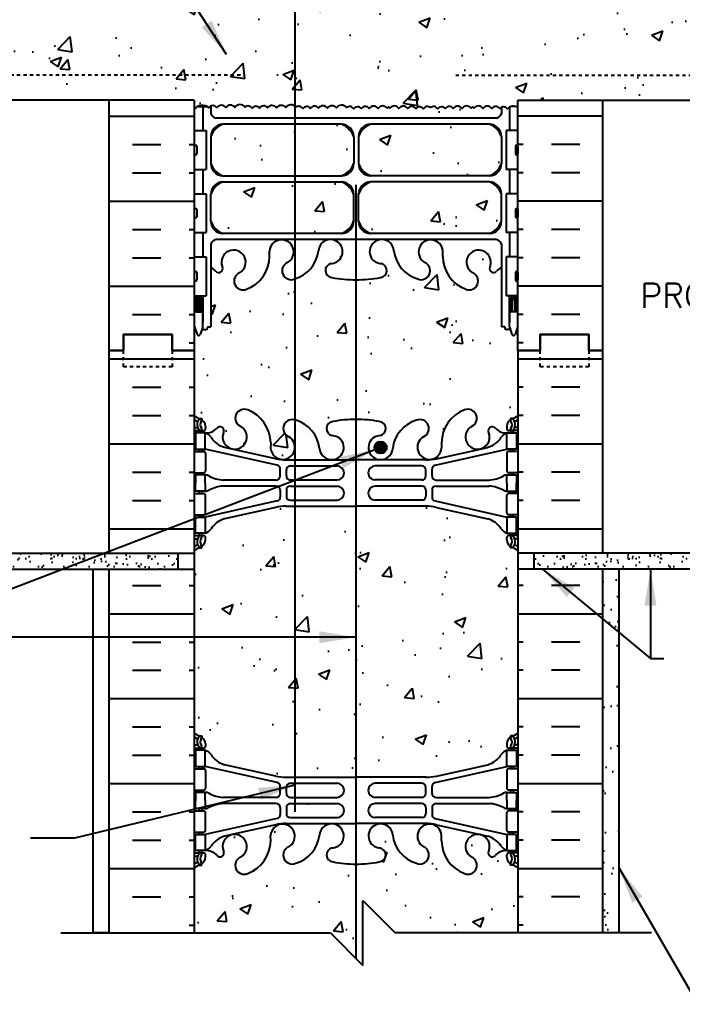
# Model space of a CAD drawing. Header units: inches. Extents: x 150.1 to 207.6, y 126.4 to 200.7.
# Drawn here: x 166.4 to 186.88, y 152.9 to 182.97 of the extents above; entities that cross this region are included whole.
import ezdxf
from ezdxf.enums import TextEntityAlignment as Align

# ---------------------------------------------------------------- set-up
doc = ezdxf.new("R2010")
doc.units = ezdxf.units.IN
doc.header["$LTSCALE"] = 0.5
doc.header["$MEASUREMENT"] = 0
doc.linetypes.add('DASHED2', pattern=[0.375, 0.25, -0.125])
doc.linetypes.add('HIDDEN2', pattern=[0.1875, 0.125, -0.0625])
for name, color, linetype in [('HATCH', 12, 'Continuous'), ('line25', 2, 'Continuous'), ('LINE3', 3, 'Continuous'), ('LINE50', 5, 'Continuous'), ('LINE9', 9, 'Continuous'), ('TEXT', 4, 'Continuous'), ('Web_Edge', 9, 'Continuous')]:
    doc.layers.add(name, color=color, linetype=linetype)
doc.styles.add('DIM', font='romans.shx', dxfattribs={"width": 0.7})
doc.styles.add('ROMANS', font='romans.shx', dxfattribs={"height": 0.75})
doc.dimstyles.new('ext_12', dxfattribs={"dimscale": 12, "dimtxt": 0.075, "dimasz": 0.09375, "dimexe": 0.09375, "dimexo": 0.0625, "dimgap": 0.0625, "dimtad": 1, "dimdec": 1, "dimzin": 2, "dimdsep": 46, "dimlunit": 4, "dimtxsty": 'DIM', "dimcen": 0.09, "dimdle": 0.09375, "dimclrt": 4, "dimadec": 0, "dimazin": 0, "dimtfac": 1, "dimtdec": 1, "dimtmove": 2, "dimatfit": 3, "dimfxl": 1, "dimfrac": 2, "dimtolj": 1, "dimtzin": 0, "dimarcsym": 0})

msp = doc.modelspace()

# ---------------------------------------------------------------- hatches: boundary and pattern name
at = {"layer": 'HATCH'}
h = msp.add_hatch(dxfattribs=at)
h.set_pattern_fill('INSUL', color=256, scale=7, style=0)
h.set_pattern_definition([(0, (-2754.3623, -224.2676), (0, 2.625), []), (0, (-2754.3623, -223.3926), (0, 2.625), [0.875, -0.875]), (0, (-2754.3623, -222.5176), (0, 2.625), [0.875, -0.875])])
h.paths.add_polyline_path([(169.174, 183.232), (171.799, 183.232), (171.799, 190.742), (171.112, 190.742), (171.112, 191.242), (169.612, 191.242), (169.612, 190.742), (169.174, 190.742)])
h.paths.add_polyline_path([(171.799, 180.482), (169.174, 180.482), (169.174, 172.742), (169.612, 172.742), (169.612, 173.242), (171.112, 173.242), (171.112, 172.742), (171.799, 172.742)])
h = msp.add_hatch(dxfattribs=at)
h.set_pattern_fill('AR-CONC', color=256, scale=0.5)
h.set_pattern_definition([(50, (0, 0), (3.5863, -0.31376), [0.375, -4.125]), (355, (0, 0), (-0.693757, 3.76096), [0.3, -3.3]), (100.4514, (0.299, -0.026), (2.892544, 3.4472), [0.3187, -3.50571]), (46.1842, (0, 1), (5.33621, -0.8276), [0.5625, -6.1875]), (96.6356, (0.4447, 0.931), (4.67331, 4.87059), [0.47805, -5.25857]), (351.1842, (0, 1), (4.67331, 4.87059), [0.45, -4.95]), (21, (0.5, 0.75), (2.984535, -2.013094), [0.375, -4.125]), (326, (0.5, 0.75), (1.216577, 3.62575), [0.3, -3.3]), (71.4514, (0.7487, 0.5822), (4.20111, 1.612656), [0.3187, -3.50571]), (37.5, (0, 0), (0.060799, 1.664469), [0, -3.26, 0, -3.35, 0, -3.3125]), (7.5, (0, 0), (1.315348, 1.972059), [0, -1.91, 0, -3.185, 0, -1.2625]), (327.5, (-1.115, 0), (2.669112, -0.1127744), [0, -1.25, 0, -3.9, 0, -5.175]), (317.5, (-1.615, 0), (2.91593, 0.500525), [0, -1.625, 0, -2.59, 0, -3.675])])
h.paths.add_polyline_path([(181.128, 183.564), (172.47, 183.564, 0.268156), (172.309, 183.416), (172.309, 183.254, -0.356222), (172.495, 183.208, -0.520567), (172.775, 183.206, -0.520567), (173.055, 183.214, -0.520567), (173.365, 183.224, -0.445343), (173.588, 183.185, -0.520567), (173.815, 183.192, -0.520567), (174.064, 183.199, -0.520567), (174.344, 183.197, -0.520567), (174.623, 183.206, -0.520567), (174.933, 183.215, -0.445343), (175.156, 183.176, -0.520567), (175.384, 183.183, -0.520567), (175.632, 183.191, -0.520567), (175.912, 183.189, -0.520567), (176.192, 183.197, -0.520567), (176.502, 183.207, -0.445343), (176.725, 183.168, -0.520567), (176.952, 183.175, -0.520567), (177.201, 183.182, -0.175549), (177.296, 183.248, -0.175549), (177.392, 183.182, -0.520567), (177.64, 183.175, -0.520567), (177.868, 183.168, -0.445343), (178.091, 183.207, -0.445343), (178.314, 183.168, -0.520567), (178.541, 183.175, -0.520567), (178.79, 183.182, -0.175549), (178.885, 183.248, -0.175549), (178.981, 183.182, -0.520567), (179.229, 183.175, -0.520567), (179.457, 183.168, -0.445343), (179.68, 183.207, -0.445343), (179.903, 183.168, -0.520567), (180.13, 183.175, -0.520567), (180.379, 183.182, -0.175549), (180.474, 183.248, -0.175549), (180.57, 183.182, -0.520567), (180.818, 183.175, -0.520567), (181.046, 183.168, -0.439184), (181.266, 183.209, -0.04647), (181.289, 183.221), (181.289, 183.416, 0.268138)])
h.paths.add_polyline_path([(194.447, 181.599), (192.447, 181.599), (193.447, 182.599), (193.447, 183.232), (181.799, 183.232, 0.316111), (181.457, 183.168, 0.409755), (181.266, 183.209, 0.439184), (181.046, 183.168, 0.520567), (180.818, 183.175, 0.520567), (180.57, 183.182, 0.175549), (180.474, 183.248, 0.175549), (180.379, 183.182, 0.520567), (180.13, 183.175, 0.520567), (179.903, 183.168, 0.445343), (179.68, 183.207, 0.445343), (179.457, 183.168, 0.520567), (179.229, 183.175, 0.520567), (178.981, 183.182, 0.175549), (178.885, 183.248, 0.175549), (178.79, 183.182, 0.520567), (178.541, 183.175, 0.520567), (178.314, 183.168, 0.445343), (178.091, 183.207, 0.445343), (177.868, 183.168, 0.520567), (177.64, 183.175, 0.520567), (177.392, 183.182, 0.175549), (177.296, 183.248, 0.175549), (177.201, 183.182, 0.520567), (176.952, 183.175, 0.520567), (176.725, 183.168, 0.445343), (176.502, 183.207, 0.520567), (176.192, 183.197, 0.520567), (175.912, 183.189, 0.520567), (175.632, 183.191, 0.520567), (175.384, 183.183, 0.520567), (175.156, 183.176, 0.445343), (174.933, 183.215, 0.520567), (174.623, 183.206, 0.520567), (174.344, 183.197, 0.520567), (174.064, 183.199, 0.520567), (173.815, 183.192, 0.520567), (173.588, 183.185, 0.445343), (173.365, 183.224, 0.520567), (173.055, 183.214, 0.520567), (172.775, 183.206, 0.520567), (172.495, 183.208, 0.37063), (172.302, 183.251, 0.37063), (172.109, 183.208, 0.520567), (171.83, 183.206, 0.068144), (171.799, 183.241), (171.799, 183.232), (160.152, 183.232), (160.152, 182.599), (161.152, 181.599), (159.152, 181.599), (160.152, 180.599), (160.152, 180.482), (171.799, 180.482), (171.799, 180.196, -0.437193), (172.247, 180.243, -0.520567), (172.495, 180.25, -0.520567), (172.775, 180.249, -0.520567), (173.055, 180.257, -0.520567), (173.365, 180.267, -0.445343), (173.588, 180.227, -0.520567), (173.815, 180.234, -0.520567), (174.064, 180.242, -0.520567), (174.344, 180.24, -0.520567), (174.623, 180.249, -0.520567), (174.933, 180.258, -0.445343), (175.156, 180.219, -0.520567), (175.384, 180.226, -0.520567), (175.632, 180.233, -0.520567), (175.912, 180.232, -0.520567), (176.192, 180.24, -0.520567), (176.502, 180.25, -0.445343), (176.725, 180.21, -0.520567), (176.952, 180.217, -0.520567), (177.201, 180.225, -0.520567), (177.481, 180.223, -0.520567), (177.76, 180.232, -0.077714), (177.799, 180.275, -0.077714), (177.839, 180.232, -0.520567), (178.118, 180.223, -0.520567), (178.398, 180.225, -0.520567), (178.646, 180.217, -0.520567), (178.874, 180.21, -0.445343), (179.097, 180.25, -0.445343), (179.319, 180.21, -0.520567), (179.547, 180.217, -0.520567), (179.796, 180.225, -0.520567), (180.075, 180.223, -0.520567), (180.355, 180.232, -0.077714), (180.394, 180.275, -0.077714), (180.433, 180.232, -0.520567), (180.713, 180.223, -0.520567), (180.992, 180.225, -0.520567), (181.241, 180.217, -0.520567), (181.468, 180.21, -0.378754), (181.799, 180.25), (181.799, 180.482), (193.447, 180.482), (193.447, 180.599)])
edge = h.paths.add_edge_path()
edge.add_line((159.152, 182.994), (159.152, 183.232))
edge.add_line((159.152, 183.232), (158.754, 183.232))
edge.add_line((158.754, 183.232), (152.592, 183.232))
edge.add_line((152.592, 183.232), (152.592, 181.255))
edge.add_spline(control_points=[(152.592, 181.255), (153.634, 181.816), (155.424, 182.779), (157.348, 182.225), (158.152, 181.994)], knot_values=[0, 0, 0, 0, 3.379125, 5.806437, 5.806437, 5.806437, 5.806437], degree=3, periodic=0)
edge.add_line((158.152, 181.994), (160.152, 181.994))
edge.add_line((160.152, 181.994), (159.152, 182.994))
edge = h.paths.add_edge_path()
edge.add_line((201.007, 183.232), (194.447, 183.232))
edge.add_line((194.447, 183.232), (194.447, 182.994))
edge.add_line((194.447, 182.994), (193.447, 181.994))
edge.add_line((193.447, 181.994), (195.447, 181.994))
edge.add_spline(control_points=[(195.447, 181.994), (196.251, 182.225), (198.175, 182.779), (199.965, 181.816), (201.007, 181.255)], knot_values=[0, 0, 0, 0, 2.427311, 5.806437, 5.806437, 5.806437, 5.806437], degree=3, periodic=0)
edge.add_line((201.007, 181.255), (201.007, 183.232))
h.paths.add_polyline_path([(181.289, 180.258, 0.115512), (181.241, 180.217, 0.520567), (180.992, 180.225, 0.520567), (180.713, 180.223, 0.520567), (180.433, 180.232, 0.077714), (180.394, 180.275, 0.077714), (180.355, 180.232, 0.520567), (180.075, 180.223, 0.520567), (179.796, 180.225, 0.520567), (179.547, 180.217, 0.520567), (179.319, 180.21, 0.445343), (179.097, 180.25, 0.445343), (178.874, 180.21, 0.520567), (178.646, 180.217, 0.520567), (178.398, 180.225, 0.520567), (178.118, 180.223, 0.520567), (177.839, 180.232, 0.077714), (177.799, 180.275, 0.077714), (177.76, 180.232, 0.520567), (177.481, 180.223, 0.520567), (177.201, 180.225, 0.520567), (176.952, 180.217, 0.520567), (176.725, 180.21, 0.445343), (176.502, 180.25, 0.520567), (176.192, 180.24, 0.520567), (175.912, 180.232, 0.520567), (175.632, 180.233, 0.520567), (175.384, 180.226, 0.520567), (175.156, 180.219, 0.445343), (174.933, 180.258, 0.520567), (174.623, 180.249, 0.520567), (174.344, 180.24, 0.520567), (174.064, 180.242, 0.520567), (173.815, 180.234, 0.520567), (173.588, 180.227, 0.445343), (173.365, 180.267, 0.520567), (173.055, 180.257, 0.520567), (172.775, 180.249, 0.520567), (172.495, 180.25, 0.356222), (172.309, 180.297), (172.309, 180.068, 0.268156), (172.47, 179.92), (181.128, 179.92, 0.268138), (181.289, 180.068)])
h.paths.add_polyline_path([(176.723, 179.358, 0.225652), (176.348, 179.733), (172.684, 179.733, 0.225652), (172.309, 179.358), (172.309, 178.517, 0.225652), (172.684, 178.142), (176.348, 178.142, 0.225652), (176.723, 178.517)])
h.paths.add_polyline_path([(181.289, 179.358, 0.225652), (180.914, 179.733), (177.251, 179.733, 0.225652), (176.876, 179.358), (176.876, 178.517, 0.225652), (177.251, 178.142), (180.914, 178.142, 0.225652), (181.289, 178.517)])
h.paths.add_polyline_path([(181.289, 177.576, 0.225652), (180.914, 177.951), (177.251, 177.951, 0.225652), (176.876, 177.576), (176.876, 176.735, 0.225652), (177.251, 176.36), (180.914, 176.36, 0.225652), (181.289, 176.735)])
h.paths.add_polyline_path([(176.723, 177.576, 0.225652), (176.348, 177.951), (172.684, 177.951, 0.225652), (172.309, 177.576), (172.309, 176.735, 0.225652), (172.684, 176.36), (176.348, 176.36, 0.225652), (176.723, 176.735)])
h.paths.add_polyline_path([(181.799, 172.742), (181.799, 173.501), (181.714, 173.241, -0.6), (181.614, 173.241), (181.565, 173.391), (181.439, 173.391, -0.414214), (181.389, 173.441), (181.389, 173.471), (181.289, 173.471), (181.289, 175.308, 0.108935), (181.137, 175.195, -0.8344), (180.925, 175.32), (180.937, 175.342, 2.155404), (180.398, 175.147, -1), (180.185, 174.636, -0.311223), (179.476, 175.652), (179.476, 175.817, 1.661382), (178.915, 175.464, -1), (178.701, 174.953, -0.30095), (177.965, 175.826, 1.661382), (177.404, 175.473, 0.055617), (177.583, 175.427, -0.843243), (177.549, 174.995, -0.049932), (176.799, 174.931, -0.049932), (176.049, 174.995, -0.843243), (176.015, 175.427, 0.055617), (176.194, 175.473, 1.661382), (175.633, 175.826, -0.30095), (174.897, 174.953, -1), (174.684, 175.464, 1.661382), (174.122, 175.817), (174.123, 175.652, -0.311223), (173.414, 174.636, -1), (173.2, 175.147, 2.155404), (172.662, 175.342), (172.673, 175.32, -0.834375), (172.462, 175.195, 0.108938), (172.309, 175.308), (172.309, 173.471), (172.209, 173.471), (172.209, 173.441, -0.414214), (172.159, 173.391), (172.033, 173.391), (171.984, 173.241, -0.6), (171.884, 173.241), (171.799, 173.501), (171.799, 172.742), (171.799, 170.742, 0.088416), (171.945, 170.645), (172.035, 170.645), (172.035, 170.603, -0.249069), (172.145, 170.396), (172.145, 170.328, -0.414214), (172.083, 170.266), (172.035, 170.266), (172.035, 170.196), (172.14, 170.196, 0.231736), (172.498, 170.347, -0.8344), (172.709, 170.221), (172.698, 170.2, 2.155404), (173.236, 170.394, -1), (173.45, 170.905, -0.311223), (174.159, 169.889), (174.158, 169.724, 1.661382), (174.72, 170.077, -1), (174.933, 170.588, -0.30095), (175.669, 169.716, 1.661382), (176.23, 170.069, 0.055617), (176.051, 170.114, -0.843243), (176.085, 170.547, -0.047544), (176.799, 170.611, -0.047544), (177.513, 170.547, -0.843243), (177.547, 170.114, 0.055617), (177.368, 170.069, 1.661382), (177.929, 169.716, -0.30095), (178.665, 170.588, -1), (178.879, 170.077, 1.661382), (179.44, 169.724), (179.44, 169.889, -0.311223), (180.149, 170.905, -1), (180.362, 170.394, 2.155404), (180.901, 170.2), (180.889, 170.221, -0.834375), (181.101, 170.347, 0.23174), (181.458, 170.196), (181.563, 170.196), (181.563, 170.266), (181.516, 170.266, -0.414214), (181.453, 170.328), (181.453, 170.396, -0.249069), (181.563, 170.603), (181.563, 170.645), (181.653, 170.645, 0.08841), (181.799, 170.742)])
h.paths.add_polyline_path([(181.799, 166.55, 0.08841), (181.653, 166.647), (181.563, 166.647), (181.563, 166.689, -0.249069), (181.453, 166.896), (181.453, 166.963, -0.414214), (181.516, 167.026), (181.563, 167.026), (181.563, 167.096), (181.458, 167.096, -0.155529), (181.283, 167.23, 0.180914), (180.865, 167.541), (179.284, 167.894, 0.054974), (178.957, 167.93), (176.799, 167.93), (174.641, 167.93, 0.054974), (174.315, 167.894), (172.734, 167.541, 0.180914), (172.316, 167.23, -0.155529), (172.14, 167.096), (172.035, 167.096), (172.035, 167.026), (172.083, 167.026, -0.414214), (172.145, 166.963), (172.145, 166.896, -0.249069), (172.035, 166.689), (172.035, 166.647), (171.945, 166.647, 0.088416), (171.799, 166.55), (171.799, 160.934, 0.088416), (171.945, 160.837), (172.035, 160.837), (172.035, 160.795, -0.249069), (172.145, 160.588), (172.145, 160.521, -0.414214), (172.083, 160.458), (172.035, 160.458), (172.035, 160.388), (172.14, 160.388, -0.155529), (172.316, 160.254, 0.180914), (172.734, 159.943), (174.315, 159.59, 0.054974), (174.641, 159.554), (176.799, 159.554), (178.957, 159.554, 0.054974), (179.284, 159.59), (180.865, 159.943, 0.180914), (181.283, 160.254, -0.155529), (181.458, 160.388), (181.563, 160.388), (181.563, 160.458), (181.516, 160.458, -0.414214), (181.453, 160.521), (181.453, 160.588, -0.249069), (181.563, 160.795), (181.563, 160.837), (181.653, 160.837, 0.08841), (181.799, 160.934)])
h.paths.add_polyline_path([(181.799, 156.742, 0.08841), (181.653, 156.839), (181.563, 156.839), (181.563, 156.881, -0.249069), (181.453, 157.088), (181.453, 157.156, -0.414214), (181.516, 157.218), (181.563, 157.218), (181.563, 157.288), (181.458, 157.288, 0.231736), (181.101, 157.137, -0.8344), (180.889, 157.263), (180.901, 157.284, 2.155404), (180.362, 157.09, -1), (180.149, 156.578, -0.311223), (179.44, 157.594), (179.44, 157.759, 1.661382), (178.879, 157.407, -1), (178.665, 156.896, -0.30095), (177.929, 157.768, 1.661382), (177.368, 157.415, 0.055617), (177.547, 157.37, -0.843243), (177.513, 156.937, -0.047544), (176.799, 156.872, -0.047544), (176.085, 156.937, -0.843243), (176.051, 157.37, 0.055617), (176.23, 157.415, 1.661382), (175.669, 157.768, -0.30095), (174.933, 156.896, -1), (174.72, 157.407, 1.661382), (174.158, 157.759), (174.159, 157.594, -0.311223), (173.45, 156.578, -1), (173.236, 157.09, 2.155404), (172.698, 157.284), (172.709, 157.263, -0.834375), (172.498, 157.137, 0.23174), (172.14, 157.288), (172.035, 157.288), (172.035, 157.218), (172.083, 157.218, -0.414214), (172.145, 157.156), (172.145, 157.088, -0.249069), (172.035, 156.881), (172.035, 156.839), (171.945, 156.839, 0.088416), (171.799, 156.742), (171.799, 154.742), (176.002, 154.742), (177.002, 153.742), (177.002, 155.742), (178.002, 154.742), (181.799, 154.742)])
h = msp.add_hatch(dxfattribs=at)
h.set_pattern_fill('INSUL', color=256, scale=7, style=0)
h.set_pattern_definition([(0, (-2754.3623, -242.2676), (0, 2.625), []), (0, (-2754.3623, -241.3926), (0, 2.625), [0.875, -0.875]), (0, (-2754.3623, -240.5176), (0, 2.625), [0.875, -0.875])])
h.paths.add_polyline_path([(169.174, 166.482), (171.799, 166.482), (171.799, 172.742), (171.112, 172.742), (171.112, 173.242), (169.612, 173.242), (169.612, 172.742), (169.174, 172.742)])
h.paths.add_polyline_path([(171.799, 165.982), (169.174, 165.982), (169.174, 154.742), (169.612, 154.742), (169.612, 155.242), (171.112, 155.242), (171.112, 154.742), (171.799, 154.742)])
h = msp.add_hatch(dxfattribs=at)
h.set_pattern_fill('INSUL', color=256, scale=7, style=0)
h.set_pattern_definition([(180, (3107.961, -242.2676), (0, 2.625), []), (180, (3107.961, -241.3926), (0, 2.625), [0.875, -0.875]), (180, (3107.961, -240.5176), (0, 2.625), [0.875, -0.875])])
h.paths.add_polyline_path([(181.799, 166.482), (184.424, 166.482), (184.424, 172.742), (183.987, 172.742), (183.987, 173.242), (182.487, 173.242), (182.487, 172.742), (181.799, 172.742)])
h.paths.add_polyline_path([(184.424, 165.982), (181.799, 165.982), (181.799, 154.742), (182.487, 154.742), (182.487, 155.242), (183.987, 155.242), (183.987, 154.742), (184.424, 154.742)])
h = msp.add_hatch(dxfattribs=at)
h.set_pattern_fill('AR-SAND', color=256, scale=0.25, style=0)
h.set_pattern_definition([(142.5, (233.62126, 72.92554), (0.0157483, 0.481706), [0, -0.38, 0, -0.425, 0, -0.40625]), (172.5, (233.62126, 72.92554), (-0.4424442, 0.7055365), [0, -0.205, 0, -0.3425, 0, -0.13125]), (212.5, (233.92876, 72.92554), (-0.7785355, 0.0014148), [0, -0.125, 0, -0.45, 0, -0.5875]), (222.5, (233.92876, 72.92554), (-0.7515317, 0.219419), [0, -0.0625, 0, -0.295, 0, -0.3375])])
h.paths.add_polyline_path([(152.592, 165.982), (152.592, 166.482), (171.299, 166.482), (171.299, 165.982)])
h = msp.add_hatch(dxfattribs=at)
h.set_pattern_fill('AR-SAND', color=256, scale=0.25, style=0)
h.set_pattern_definition([(37.5, (119.97737, 72.92554), (-0.0157483, 0.481706), [0, -0.38, 0, -0.425, 0, -0.40625]), (7.5, (119.97737, 72.92554), (0.4424442, 0.7055365), [0, -0.205, 0, -0.3425, 0, -0.13125]), (327.5, (119.66987, 72.92554), (0.7785355, 0.0014148), [0, -0.125, 0, -0.45, 0, -0.5875]), (317.5, (119.66987, 72.92554), (0.7515317, 0.219419), [0, -0.0625, 0, -0.295, 0, -0.3375])])
h.paths.add_polyline_path([(201.007, 165.982), (201.007, 166.482), (182.299, 166.482), (182.299, 165.982)])
h = msp.add_hatch(dxfattribs=at)
h.set_pattern_fill('AR-SAND', color=256, scale=0.5, style=0)
h.set_pattern_definition([(37.5, (65.3149, -14.4907), (-0.0314967, 0.963412), [0, -0.76, 0, -0.85, 0, -0.8125]), (7.5, (65.3149, -14.4907), (0.884888, 1.411073), [0, -0.41, 0, -0.685, 0, -0.2625]), (327.5, (64.6999, -14.4907), (1.557071, 0.0028295), [0, -0.25, 0, -0.9, 0, -1.175]), (317.5, (64.6999, -14.4907), (1.503063, 0.438838), [0, -0.125, 0, -0.59, 0, -0.675])])
h.paths.add_polyline_path([(184.924, 165.982), (184.424, 165.982), (184.424, 163.053), (184.924, 162.104)])
h.paths.add_polyline_path([(184.924, 162.104), (184.424, 163.053), (184.424, 154.742), (184.924, 154.742)])
h = msp.add_hatch(dxfattribs=at)
h.set_pattern_fill('AR-CONC', color=256, scale=0.5, style=0)
h.set_pattern_definition([(50, (171.7993, 153.742), (3.5863, -0.3138), [0.375, -4.125]), (355, (171.7993, 153.742), (-0.6938, 3.761), [0.3, -3.3]), (100.45, (172.098, 153.7158), (2.8925, 3.4472), [0.3187, -3.5057]), (46.184, (171.7993, 154.742), (5.3362, -0.8276), [0.5625, -6.1875]), (96.64, (172.244, 154.673), (4.6733, 4.8706), [0.478, -5.2586]), (351.18, (171.7993, 154.742), (4.6733, 4.8706), [0.45, -4.95]), (21, (172.2993, 154.492), (2.9845, -2.0131), [0.375, -4.125]), (326, (172.2993, 154.492), (1.2166, 3.6258), [0.3, -3.3]), (71.45, (172.548, 154.3242), (4.2011, 1.6127), [0.3187, -3.5057]), (37.5, (171.7993, 153.742), (0.0608, 1.66447), [0, -3.26, 0, -3.35, 0, -3.3125]), (7.5, (171.7993, 153.742), (1.31535, 1.97206), [0, -1.91, 0, -3.185, 0, -1.2625]), (327.5, (170.6843, 153.742), (2.66911, -0.11277), [0, -1.25, 0, -3.9, 0, -5.175]), (317.5, (170.1843, 153.742), (2.9159, 0.5005), [0, -1.625, 0, -2.59, 0, -3.675])])
edge = h.paths.add_edge_path()
edge.add_line((176.208, 158.743), (174.768, 158.743))
edge.add_arc((174.768, 158.618), 0.125, 90, 179.9292)
edge.add_spline(control_points=[(174.643, 158.613), (174.643, 158.526)], knot_values=[0, 0, 0.500005, 0.500005], weights=[1, 1], degree=1, periodic=0)
edge.add_line((174.643, 158.526), (174.643, 158.434))
edge.add_arc((174.768, 158.434), 0.125, 180, 270)
edge.add_line((174.768, 158.309), (176.208, 158.309))
edge.add_arc((176.208, 158.526), 0.217, 270, 450)
at = {"layer": 'LINE3'}
msp.add_hatch(color=256, dxfattribs=at).paths.add_polyline_path([(177.368, 169.744, 1), (177.743, 169.744, 1)])

# ---------------------------------------------------------------- linework, layer by layer
at = {"layer": 'HATCH'}
for p, q in [((173.135, 180.322), (173.135, 180.322)), ((184.424, 179.982), (181.799, 179.982)), ((181.961, 179.107), (181.799, 179.107)), ((183.711, 179.107), (182.836, 179.107)), ((181.961, 178.232), (181.799, 178.232)), ((183.711, 178.232), (182.836, 178.232)), ((184.424, 177.357), (181.799, 177.357)), ((181.961, 176.482), (181.799, 176.482)), ((183.711, 176.482), (182.836, 176.482)), ((181.961, 175.607), (181.799, 175.607)), ((183.711, 175.607), (182.836, 175.607)), ((184.424, 174.732), (181.799, 174.732)), ((181.961, 173.857), (181.799, 173.857)), ((183.711, 173.857), (182.836, 173.857)), ((181.961, 172.982), (181.799, 172.982))]:
    msp.add_line(p, q, dxfattribs=at)
msp.add_lwpolyline([(181.799, 180.25, 0.378754), (181.468, 180.21, 0.520567), (181.241, 180.217, 0.520567), (180.992, 180.225, 0.520567), (180.713, 180.223, 0.520567), (180.433, 180.232, 0.077714), (180.394, 180.275, 0.077714), (180.355, 180.232, 0.520567), (180.075, 180.223, 0.520567), (179.796, 180.225, 0.520567), (179.547, 180.217, 0.520567), (179.319, 180.21, 0.445343), (179.097, 180.25, 0.445343), (178.874, 180.21, 0.520567), (178.646, 180.217, 0.520567), (178.398, 180.225, 0.520567), (178.118, 180.223, 0.520567), (177.839, 180.232, 0.077714), (177.799, 180.275, 0.077714), (177.76, 180.232, 0.520567), (177.481, 180.223, 0.520567), (177.201, 180.225, 0.520567), (176.952, 180.217, 0.520567), (176.725, 180.21, 0.445343), (176.502, 180.25, 0.520567), (176.192, 180.24, 0.520567), (175.912, 180.232, 0.520567), (175.632, 180.233, 0.520567), (175.384, 180.226, 0.520567), (175.156, 180.219, 0.445343), (174.933, 180.258, 0.520567), (174.623, 180.249, 0.520567), (174.344, 180.24, 0.520567), (174.064, 180.242, 0.520567), (173.815, 180.234, 0.520567), (173.588, 180.227, 0.445343), (173.365, 180.267, 0.520567), (173.055, 180.257, 0.520567), (172.775, 180.249, 0.520567), (172.495, 180.25, 0.520567), (172.247, 180.243, 0.437193), (171.799, 180.196)], format="xyb", dxfattribs=at)
at = {"layer": 'line25'}
for p, q in [((171.799, 180.482), (160.152, 180.482)), ((171.799, 180.482), (171.799, 172.742)), ((181.799, 179.982), (181.799, 180.482)), ((181.799, 180.482), (193.447, 180.482)), ((171.909, 180.287), (172.164, 180.287)), ((172.164, 180.287), (172.164, 180.295)), ((181.717, 180.287), (181.595, 180.287)), ((181.799, 172.742), (181.799, 179.982)), ((171.799, 179.537), (172.164, 179.537)), ((172.164, 179.537), (172.164, 178.337)), ((181.799, 179.537), (181.434, 179.537)), ((181.434, 179.537), (181.434, 178.337)), ((171.799, 178.337), (172.164, 178.337)), ((181.799, 178.337), (181.434, 178.337)), ((171.799, 177.587), (172.164, 177.587)), ((172.164, 177.587), (172.164, 176.387)), ((181.799, 177.587), (181.434, 177.587)), ((181.434, 177.587), (181.434, 176.387)), ((171.799, 176.387), (172.164, 176.387)), ((181.799, 176.387), (181.434, 176.387)), ((171.799, 175.637), (172.164, 175.637)), ((172.164, 175.637), (172.164, 174.437)), ((181.799, 175.637), (181.434, 175.637)), ((181.434, 175.637), (181.434, 174.437)), ((171.799, 174.437), (172.164, 174.437)), ((181.799, 174.437), (181.434, 174.437)), ((171.799, 172.742), (171.799, 154.742)), ((181.799, 172.742), (181.799, 154.742)), ((171.299, 165.982), (171.299, 166.482)), ((182.299, 165.982), (182.299, 166.482))]:
    msp.add_line(p, q, dxfattribs=at)
at = {"layer": 'LINE3'}
for p, q in [((174.907, 199.492), (174.907, 158.482)), ((176.786, 177.867), (176.786, 153.958))]:
    msp.add_line(p, q, dxfattribs=at)
msp.add_circle((177.555, 169.744), 0.188, dxfattribs=at)
at = {"layer": 'LINE50'}
for p, q in [((169.174, 172.742), (169.174, 180.482)), ((184.424, 172.742), (184.424, 180.482)), ((169.174, 166.482), (169.174, 172.742)), ((184.424, 166.482), (184.424, 172.742)), ((169.174, 154.742), (169.174, 165.982)), ((184.424, 154.742), (184.424, 165.982))]:
    msp.add_line(p, q, dxfattribs=at)
for points in [[(169.174, 172.742), (169.612, 172.742), (169.612, 173.242), (171.112, 173.242), (171.112, 172.742), (171.799, 172.742)], [(171.799, 172.742), (171.112, 172.742), (171.112, 173.242), (169.612, 173.242), (169.612, 172.742), (169.174, 172.742)], [(184.424, 172.742), (183.987, 172.742), (183.987, 173.242), (182.487, 173.242), (182.487, 172.742), (181.799, 172.742)], [(181.799, 172.742), (182.487, 172.742), (182.487, 173.242), (183.987, 173.242), (183.987, 172.742), (184.424, 172.742)]]:
    msp.add_lwpolyline(points, dxfattribs=at)
at = {"layer": 'LINE9', "linetype": 'HIDDEN2'}
for p, q in [((173.222, 181.255), (159.495, 181.255)), ((179.876, 181.255), (194.104, 181.255))]:
    msp.add_line(p, q, dxfattribs=at)
at = {"layer": 'LINE9'}
for p, q in [((171.799, 179.047), (171.799, 178.827)), ((171.799, 178.992), (171.799, 178.992)), ((171.839, 179.087), (171.839, 179.087)), ((171.879, 179.047), (171.879, 178.827)), ((181.719, 179.047), (181.719, 178.827)), ((181.759, 179.087), (181.759, 179.087)), ((181.799, 179.047), (181.799, 178.827)), ((181.799, 178.992), (181.799, 178.992)), ((171.799, 178.882), (171.799, 178.882)), ((171.839, 178.787), (171.839, 178.787)), ((181.759, 178.787), (181.759, 178.787)), ((181.799, 178.882), (181.799, 178.882)), ((171.799, 177.097), (171.799, 176.877)), ((171.799, 177.042), (171.799, 177.042)), ((171.799, 176.932), (171.799, 176.932)), ((171.839, 176.837), (171.839, 176.837)), ((171.879, 177.097), (171.879, 176.877)), ((181.719, 177.097), (181.719, 176.877)), ((181.759, 176.837), (181.759, 176.837)), ((181.799, 177.097), (181.799, 176.877)), ((181.799, 177.042), (181.799, 177.042)), ((181.799, 176.932), (181.799, 176.932)), ((171.799, 175.147), (171.799, 174.927)), ((171.799, 175.092), (171.799, 175.092)), ((171.839, 175.187), (171.839, 175.187)), ((171.879, 175.147), (171.879, 174.927)), ((181.719, 175.147), (181.719, 174.927)), ((181.759, 175.187), (181.759, 175.187)), ((181.799, 175.147), (181.799, 174.927)), ((181.799, 175.092), (181.799, 175.092)), ((171.799, 174.982), (171.799, 174.982)), ((171.839, 174.887), (171.839, 174.887)), ((181.759, 174.887), (181.759, 174.887)), ((181.799, 174.982), (181.799, 174.982)), ((152.592, 166.482), (171.799, 166.482)), ((201.007, 166.482), (181.799, 166.482)), ((152.592, 165.982), (171.799, 165.982)), ((168.674, 154.742), (168.674, 165.982)), ((201.007, 165.982), (181.799, 165.982)), ((184.924, 154.742), (184.924, 165.982)), ((177.002, 153.742), (177.002, 155.742)), ((177.002, 155.742), (178.002, 154.742)), ((167.674, 154.742), (176.002, 154.742)), ((176.002, 154.742), (177.002, 153.742)), ((185.924, 154.742), (178.002, 154.742))]:
    msp.add_line(p, q, dxfattribs=at)
at = {"layer": 'LINE9', "linetype": 'DASHED2', "ltscale": 0.15}
for points in [[(171.112, 172.742), (171.112, 172.742), (171.112, 172.242), (169.612, 172.242), (169.612, 172.742), (169.612, 172.742)], [(183.987, 172.742), (183.987, 172.742), (183.987, 172.242), (182.487, 172.242), (182.487, 172.742), (182.487, 172.742)]]:
    msp.add_lwpolyline(points, dxfattribs=at)
at = {"layer": 'LINE9'}
for centre, start, end in [((171.839, 179.047), 90, 180), ((171.839, 179.047), 0, 90), ((181.759, 179.047), 90, 180), ((181.759, 179.047), 360, 90), ((171.839, 178.827), 180, 270), ((171.839, 178.827), 270, 0), ((181.759, 178.827), 180, 270), ((181.759, 178.827), 270, 0), ((171.839, 177.097), 90, 180), ((171.839, 177.097), 0, 90), ((181.759, 177.097), 90, 180), ((181.759, 177.097), 360, 90), ((171.839, 176.877), 180, 270), ((171.839, 176.877), 270, 0), ((181.759, 176.877), 180, 270), ((181.759, 176.877), 270, 0), ((171.839, 175.147), 90, 180), ((171.839, 175.147), 0, 90), ((181.759, 175.147), 90, 180), ((181.759, 175.147), 360, 90), ((171.839, 174.927), 180, 270), ((171.839, 174.927), 270, 0), ((181.759, 174.927), 180, 270), ((181.759, 174.927), 270, 0)]:
    msp.add_arc(centre, 0.04, start, end, dxfattribs=at)
at = {"layer": 'TEXT'}
msp.add_line((169.174, 154.742), (168.674, 154.742), dxfattribs=at)
at = {"layer": 'Web_Edge'}
for p, q in [((172.309, 180.297), (172.309, 180.068)), ((181.289, 180.258), (181.289, 180.068)), ((181.128, 179.92), (172.47, 179.92)), ((176.348, 179.733), (172.684, 179.733)), ((180.914, 179.733), (177.251, 179.733)), ((172.309, 179.358), (172.309, 178.517)), ((176.723, 179.358), (176.723, 178.517)), ((176.876, 179.358), (176.876, 178.518)), ((181.289, 179.358), (181.289, 178.517)), ((172.684, 178.142), (176.348, 178.142)), ((180.914, 178.142), (177.251, 178.142)), ((172.684, 177.951), (176.348, 177.951)), ((180.914, 177.951), (177.251, 177.951)), ((172.309, 176.735), (172.309, 177.576)), ((176.723, 176.735), (176.723, 177.576)), ((176.876, 176.734), (176.876, 177.575)), ((181.289, 176.735), (181.289, 177.576)), ((176.348, 176.36), (172.684, 176.36)), ((180.914, 176.36), (177.251, 176.36)), ((172.309, 176.025), (172.309, 173.471)), ((181.128, 176.173), (172.47, 176.173)), ((181.289, 176.025), (181.289, 173.471)), ((174.123, 175.652), (174.122, 175.817)), ((179.476, 175.652), (179.476, 175.817)), ((172.662, 175.342), (172.673, 175.32)), ((180.937, 175.342), (180.925, 175.32)), ((172.059, 173.471), (172.059, 174.437)), ((181.539, 173.471), (181.539, 174.437)), ((171.799, 173.501), (171.884, 173.241)), ((172.059, 173.471), (171.984, 173.241)), ((172.033, 173.391), (172.159, 173.391)), ((172.209, 173.471), (172.309, 173.471)), ((172.209, 173.471), (172.209, 173.441)), ((172.209, 173.441), (172.209, 173.441)), ((181.389, 173.471), (181.289, 173.471)), ((181.389, 173.471), (181.389, 173.441)), ((181.389, 173.441), (181.389, 173.441)), ((181.565, 173.391), (181.439, 173.391)), ((181.539, 173.471), (181.614, 173.241)), ((181.799, 173.501), (181.714, 173.241)), ((171.945, 170.645), (172.035, 170.645)), ((172.035, 170.645), (172.035, 170.603)), ((181.653, 170.645), (181.563, 170.645)), ((181.563, 170.645), (181.563, 170.603)), ((171.799, 170.366), (171.877, 170.366)), ((171.799, 170.266), (172.083, 170.266)), ((171.945, 170.266), (171.945, 170.196)), ((172.035, 170.266), (172.035, 170.196)), ((172.145, 170.396), (172.145, 170.328)), ((172.698, 170.2), (172.709, 170.221)), ((180.901, 170.2), (180.889, 170.221)), ((181.453, 170.396), (181.453, 170.328)), ((181.799, 170.266), (181.516, 170.266)), ((181.563, 170.266), (181.563, 170.196)), ((181.653, 170.266), (181.653, 170.196)), ((181.799, 170.366), (181.721, 170.366)), ((171.799, 169.626), (172.083, 169.626)), ((171.945, 169.696), (171.945, 169.626)), ((172.035, 169.696), (172.035, 169.626)), ((174.358, 169.199), (172.14, 169.696)), ((174.315, 169.397), (172.734, 169.75)), ((174.159, 169.889), (174.158, 169.724)), ((179.241, 169.199), (181.458, 169.696)), ((179.284, 169.397), (180.865, 169.75)), ((179.44, 169.889), (179.44, 169.724)), ((181.799, 169.626), (181.516, 169.626)), ((181.563, 169.696), (181.563, 169.626)), ((181.653, 169.696), (181.653, 169.626)), ((172.145, 169.563), (172.145, 169.028)), ((174.641, 169.361), (176.799, 169.361)), ((178.957, 169.361), (176.799, 169.361)), ((181.453, 169.563), (181.453, 169.028)), ((174.456, 168.865), (174.456, 169.077)), ((174.643, 168.866), (174.643, 169.05)), ((174.768, 169.175), (176.208, 169.175)), ((178.831, 169.175), (177.391, 169.175)), ((178.956, 168.866), (178.956, 169.05)), ((179.143, 168.865), (179.143, 169.077)), ((171.799, 168.966), (172.083, 168.966)), ((171.945, 168.966), (171.945, 168.896)), ((172.035, 168.966), (172.035, 168.896)), ((174.331, 168.74), (172.693, 168.74)), ((174.768, 168.741), (176.208, 168.741)), ((178.831, 168.741), (177.391, 168.741)), ((179.268, 168.74), (180.906, 168.74)), ((181.799, 168.966), (181.516, 168.966)), ((181.563, 168.966), (181.563, 168.896)), ((181.653, 168.966), (181.653, 168.896)), ((174.331, 168.552), (172.693, 168.552)), ((174.456, 168.427), (174.456, 168.214)), ((174.643, 168.426), (174.643, 168.242)), ((174.768, 168.551), (176.208, 168.551)), ((178.831, 168.551), (177.391, 168.551)), ((178.956, 168.426), (178.956, 168.242)), ((179.143, 168.427), (179.143, 168.214)), ((179.268, 168.552), (180.906, 168.552)), ((171.799, 168.326), (172.083, 168.326)), ((171.945, 168.326), (171.945, 168.396)), ((172.035, 168.326), (172.035, 168.396)), ((172.145, 167.728), (172.145, 168.263)), ((174.768, 168.117), (176.208, 168.117)), ((178.831, 168.117), (177.391, 168.117)), ((181.453, 167.728), (181.453, 168.263)), ((181.799, 168.326), (181.516, 168.326)), ((181.563, 168.326), (181.563, 168.396)), ((181.653, 168.326), (181.653, 168.396)), ((174.358, 168.092), (172.14, 167.596)), ((174.315, 167.894), (172.734, 167.541)), ((174.641, 167.93), (176.799, 167.93)), ((178.957, 167.93), (176.799, 167.93)), ((179.241, 168.092), (181.458, 167.596)), ((179.284, 167.894), (180.865, 167.541)), ((171.799, 167.666), (172.083, 167.666)), ((171.945, 167.596), (171.945, 167.666)), ((172.035, 167.596), (172.035, 167.666)), ((181.799, 167.666), (181.516, 167.666)), ((181.563, 167.596), (181.563, 167.666)), ((181.653, 167.596), (181.653, 167.666)), ((171.799, 167.026), (172.083, 167.026)), ((171.799, 166.926), (171.877, 166.926)), ((171.945, 167.026), (171.945, 167.096)), ((172.035, 167.026), (172.035, 167.096)), ((172.145, 166.896), (172.145, 166.963)), ((181.453, 166.896), (181.453, 166.963)), ((181.799, 167.026), (181.516, 167.026)), ((181.563, 167.026), (181.563, 167.096)), ((181.653, 167.026), (181.653, 167.096)), ((181.799, 166.926), (181.721, 166.926)), ((171.945, 166.647), (172.035, 166.647)), ((172.035, 166.647), (172.035, 166.689)), ((181.563, 166.647), (181.563, 166.689)), ((181.653, 166.647), (181.563, 166.647)), ((171.945, 160.837), (172.035, 160.837)), ((172.035, 160.837), (172.035, 160.795)), ((172.145, 160.588), (172.145, 160.521)), ((181.453, 160.588), (181.453, 160.521)), ((181.653, 160.837), (181.563, 160.837)), ((181.563, 160.837), (181.563, 160.795)), ((171.799, 160.558), (171.877, 160.558)), ((171.799, 160.458), (172.083, 160.458)), ((171.945, 160.458), (171.945, 160.388)), ((172.035, 160.458), (172.035, 160.388)), ((181.799, 160.458), (181.516, 160.458)), ((181.563, 160.458), (181.563, 160.388)), ((181.653, 160.458), (181.653, 160.388)), ((181.799, 160.558), (181.721, 160.558)), ((171.799, 159.818), (172.083, 159.818)), ((171.945, 159.888), (171.945, 159.818)), ((172.035, 159.888), (172.035, 159.818)), ((174.358, 159.391), (172.14, 159.888)), ((172.145, 159.756), (172.145, 159.221)), ((174.315, 159.59), (172.734, 159.943)), ((179.241, 159.391), (181.458, 159.888)), ((179.284, 159.59), (180.865, 159.943)), ((181.453, 159.756), (181.453, 159.221)), ((181.799, 159.818), (181.516, 159.818)), ((181.563, 159.888), (181.563, 159.818)), ((181.653, 159.888), (181.653, 159.818)), ((174.641, 159.554), (176.799, 159.554)), ((178.957, 159.554), (176.799, 159.554)), ((171.799, 159.158), (172.083, 159.158)), ((171.945, 159.158), (171.945, 159.088)), ((172.035, 159.158), (172.035, 159.088)), ((174.456, 159.057), (174.456, 159.269)), ((174.643, 159.058), (174.643, 159.242)), ((174.768, 159.367), (176.208, 159.367)), ((178.831, 159.367), (177.391, 159.367)), ((178.956, 159.058), (178.956, 159.242)), ((179.143, 159.057), (179.143, 159.269)), ((181.799, 159.158), (181.516, 159.158)), ((181.563, 159.158), (181.563, 159.088)), ((181.653, 159.158), (181.653, 159.088)), ((174.331, 158.932), (172.693, 158.932)), ((174.768, 158.933), (176.208, 158.933)), ((178.831, 158.933), (177.391, 158.933)), ((179.268, 158.932), (180.906, 158.932)), ((171.799, 158.518), (172.083, 158.518)), ((171.945, 158.518), (171.945, 158.588)), ((172.035, 158.518), (172.035, 158.588)), ((174.331, 158.744), (172.693, 158.744)), ((174.456, 158.619), (174.456, 158.407)), ((174.643, 158.618), (174.643, 158.434)), ((174.768, 158.743), (176.208, 158.743)), ((178.831, 158.743), (177.391, 158.743)), ((178.956, 158.618), (178.956, 158.434)), ((179.143, 158.619), (179.143, 158.407)), ((179.268, 158.744), (180.906, 158.744)), ((181.799, 158.518), (181.516, 158.518)), ((181.563, 158.518), (181.563, 158.588)), ((181.653, 158.518), (181.653, 158.588)), ((174.358, 158.285), (172.14, 157.788)), ((172.145, 157.921), (172.145, 158.456)), ((174.768, 158.309), (176.208, 158.309)), ((178.831, 158.309), (177.391, 158.309)), ((179.241, 158.285), (181.458, 157.788)), ((181.453, 157.921), (181.453, 158.456)), ((174.315, 158.086), (172.734, 157.733)), ((174.641, 158.123), (176.799, 158.123)), ((178.957, 158.123), (176.799, 158.123)), ((179.284, 158.086), (180.865, 157.733)), ((171.799, 157.858), (172.083, 157.858)), ((171.945, 157.788), (171.945, 157.858)), ((172.035, 157.788), (172.035, 157.858)), ((174.159, 157.594), (174.158, 157.759)), ((179.44, 157.594), (179.44, 157.759)), ((181.799, 157.858), (181.516, 157.858)), ((181.563, 157.788), (181.563, 157.858)), ((181.653, 157.788), (181.653, 157.858)), ((171.945, 157.218), (171.945, 157.288)), ((172.035, 157.218), (172.035, 157.288)), ((172.698, 157.284), (172.709, 157.263)), ((180.901, 157.284), (180.889, 157.263)), ((181.563, 157.218), (181.563, 157.288)), ((181.653, 157.218), (181.653, 157.288)), ((171.799, 157.218), (172.083, 157.218)), ((171.799, 157.118), (171.877, 157.118)), ((172.145, 157.088), (172.145, 157.156)), ((181.453, 157.088), (181.453, 157.156)), ((181.799, 157.218), (181.516, 157.218)), ((181.799, 157.118), (181.721, 157.118)), ((171.945, 156.839), (172.035, 156.839)), ((172.035, 156.839), (172.035, 156.881)), ((181.563, 156.839), (181.563, 156.881)), ((181.653, 156.839), (181.563, 156.839))]:
    msp.add_line(p, q, dxfattribs=at)
for points in [[(172.059, 180.287), (172.059, 179.537)], [(181.539, 180.266), (181.539, 179.537)], [(172.059, 178.337), (172.059, 177.587)], [(181.539, 178.337), (181.539, 177.587)], [(172.059, 176.387), (172.059, 175.637)], [(181.539, 176.387), (181.539, 175.637)], [(172.059, 174.437), (172.059, 173.621)], [(181.539, 174.437), (181.539, 173.621)], [(172.14, 168.646), (172.14, 168.896), (171.84, 168.896), (171.84, 168.646)], [(181.458, 168.646), (181.458, 168.896), (181.758, 168.896), (181.758, 168.646)], [(172.14, 168.646), (172.14, 168.396), (171.84, 168.396), (171.84, 168.646)], [(181.458, 168.646), (181.458, 168.396), (181.758, 168.396), (181.758, 168.646)], [(172.14, 158.838), (172.14, 159.088), (171.84, 159.088), (171.84, 158.838)], [(181.458, 158.838), (181.458, 159.088), (181.758, 159.088), (181.758, 158.838)], [(172.14, 158.838), (172.14, 158.588), (171.84, 158.588), (171.84, 158.838)], [(181.458, 158.838), (181.458, 158.588), (181.758, 158.588), (181.758, 158.838)]]:
    msp.add_lwpolyline(points, dxfattribs=at)
for points in [[(172.009, 174.381), (171.859, 174.381), (171.859, 173.941), (172.009, 173.941)], [(171.969, 174.321), (171.899, 174.321), (171.899, 173.941), (171.969, 173.941)], [(181.589, 174.381), (181.739, 174.381), (181.739, 173.941), (181.589, 173.941)], [(181.629, 174.321), (181.699, 174.321), (181.699, 173.941), (181.629, 173.941)], [(171.84, 169.696), (172.14, 169.696), (172.14, 170.196), (171.84, 170.196)], [(181.758, 169.696), (181.458, 169.696), (181.458, 170.196), (181.758, 170.196)], [(171.84, 167.596), (172.14, 167.596), (172.14, 167.096), (171.84, 167.096)], [(181.758, 167.596), (181.458, 167.596), (181.458, 167.096), (181.758, 167.096)], [(171.84, 159.888), (172.14, 159.888), (172.14, 160.388), (171.84, 160.388)], [(181.758, 159.888), (181.458, 159.888), (181.458, 160.388), (181.758, 160.388)], [(171.84, 157.788), (172.14, 157.788), (172.14, 157.288), (171.84, 157.288)], [(181.758, 157.788), (181.458, 157.788), (181.458, 157.288), (181.758, 157.288)]]:
    msp.add_lwpolyline(points, close=True, dxfattribs=at)
for centre, radius, start, end in [((172.518, 180.134), 0.219, 197.388, 257.4322), ((181.081, 180.134), 0.219, 282.5678, 342.6083), ((172.891, 179.151), 0.617, 109.5682, 160.4318), ((172.684, 179.358), 0.375, 90, 180), ((176.141, 179.151), 0.617, 19.5682, 70.4318), ((176.348, 179.358), 0.375, 360, 90), ((177.457, 179.151), 0.617, 109.5682, 160.4318), ((177.251, 179.358), 0.375, 90, 180), ((180.708, 179.151), 0.617, 19.5682, 70.4318), ((180.914, 179.358), 0.375, 360, 90), ((172.891, 178.724), 0.617, 199.5682, 250.4318), ((172.684, 178.517), 0.375, 180, 270), ((176.141, 178.724), 0.617, 289.5682, 340.4318), ((176.348, 178.517), 0.375, 270, 0), ((177.457, 178.724), 0.617, 199.5682, 250.4318), ((177.251, 178.517), 0.375, 180, 270), ((180.708, 178.724), 0.617, 289.5682, 340.4318), ((180.914, 178.517), 0.375, 270, 0), ((172.891, 177.369), 0.617, 109.5682, 160.4318), ((172.684, 177.576), 0.375, 90, 180), ((176.141, 177.369), 0.617, 19.5682, 70.4318), ((176.348, 177.576), 0.375, 360, 90), ((177.457, 177.369), 0.617, 109.5682, 160.4318), ((177.251, 177.576), 0.375, 90, 180), ((180.708, 177.369), 0.617, 19.5682, 70.4318), ((180.914, 177.576), 0.375, 360, 90), ((172.891, 176.942), 0.617, 199.5682, 250.4318), ((172.684, 176.735), 0.375, 180, 270), ((176.141, 176.942), 0.617, 289.5682, 340.4318), ((176.348, 176.735), 0.375, 270, 0), ((177.457, 176.942), 0.617, 199.5682, 250.4318), ((177.251, 176.735), 0.375, 180, 270), ((180.708, 176.942), 0.617, 289.5682, 340.4318), ((180.914, 176.735), 0.375, 270, 0), ((172.518, 175.959), 0.219, 102.5678, 162.6118), ((174.496, 175.789), 0.375, 299.9315, 175.7552), ((176.007, 175.798), 0.375, 299.9315, 175.7552), ((177.591, 175.798), 0.375, 4.2448, 240.0685), ((179.102, 175.789), 0.375, 4.2448, 240.0685), ((181.081, 175.959), 0.219, 17.3917, 77.4322), ((173.013, 175.472), 0.375, 299.9315, 200.3757), ((173.031, 175.658), 1.092, 290.5175, 359.6668), ((174.606, 175.946), 1.034, 286.3365, 353.3331), ((178.992, 175.946), 1.034, 186.6669, 253.6635), ((180.567, 175.658), 1.092, 180.3332, 249.4825), ((180.585, 175.472), 0.375, 339.6243, 240.0685), ((172.556, 175.277), 0.125, 221.0127, 20.3757), ((174.79, 175.209), 0.277, 112.68, 292.68), ((176.069, 175.214), 0.22, 104.2604, 264.8165), ((175.901, 176.253), 0.834, 277.8937, 290.6271), ((177.698, 176.253), 0.834, 249.3729, 262.1063), ((177.529, 175.214), 0.22, 275.1835, 75.7396), ((178.808, 175.209), 0.277, 247.32, 67.32), ((181.042, 175.277), 0.125, 159.6243, 318.9873), ((172.129, 174.905), 0.441, 41.0127, 65.8813), ((173.307, 174.892), 0.277, 112.68, 292.68), ((180.291, 174.892), 0.277, 247.32, 67.32), ((181.47, 174.905), 0.441, 114.1182, 138.9873), ((176.746, 178.708), 3.777, 259.3725, 270.8066), ((176.852, 178.708), 3.777, 269.1934, 280.6275), ((171.934, 173.267), 0.0567, 208.0725, 331.9275), ((172.159, 173.441), 0.05, 270, 0), ((181.439, 173.441), 0.05, 180, 270), ((181.664, 173.267), 0.0567, 208.0725, 331.9275), ((173.343, 170.65), 0.277, 67.32, 247.32), ((173.067, 169.883), 1.092, 0.3332, 69.4825), ((180.531, 169.883), 1.092, 110.5175, 179.6668), ((180.255, 170.65), 0.277, 292.68, 112.68), ((172.145, 171.103), 0.5, 226.2109, 250.5288), ((172.145, 171.103), 0.6, 234.7832, 245.0748), ((172.139, 170.45), 0.25, 140.1145, 222.4609), ((171.883, 170.54), 0.021, 343.464, 63.9957), ((171.981, 170.581), 0.045, 321.448, 139.1879), ((171.895, 170.396), 0.25, 0, 70.5288), ((172.139, 170.45), 0.16, 140.0001, 222.4609), ((174.826, 170.333), 0.277, 67.32, 247.32), ((174.642, 169.596), 1.034, 6.6669, 73.6635), ((176.105, 170.328), 0.22, 95.1835, 255.7396), ((176.782, 166.834), 3.777, 89.7394, 100.6275), ((176.816, 166.834), 3.777, 79.3725, 90.2606), ((177.493, 170.328), 0.22, 284.2604, 84.8165), ((178.956, 169.596), 1.034, 106.3365, 173.3331), ((178.772, 170.333), 0.277, 292.68, 112.68), ((181.703, 170.396), 0.25, 109.4712, 180), ((181.617, 170.581), 0.045, 40.8121, 218.552), ((181.46, 170.45), 0.16, 317.5391, 39.9999), ((181.453, 171.103), 0.5, 289.4712, 313.7878), ((181.46, 170.45), 0.25, 317.5391, 39.8855), ((181.715, 170.54), 0.021, 116.0043, 196.536), ((181.453, 171.103), 0.6, 294.9252, 305.2168), ((171.877, 170.385), 0.0196, 269.4032, 15.4901), ((171.988, 170.312), 0.045, 222.4609, 42.4609), ((172.083, 170.328), 0.0625, 270, 0), ((172.165, 170.636), 0.441, 266.7976, 318.9873), ((172.592, 170.265), 0.125, 339.6243, 138.9873), ((173.049, 170.069), 0.375, 159.6243, 60.0685), ((180.549, 170.069), 0.375, 119.9315, 20.3757), ((181.006, 170.265), 0.125, 41.0127, 200.3757), ((181.434, 170.636), 0.441, 221.0127, 273.2024), ((181.516, 170.328), 0.0625, 180, 270), ((181.611, 170.312), 0.045, 137.5391, 317.5391), ((181.721, 170.385), 0.0196, 164.5099, 270.5968), ((172.018, 169.853), 0.364, 34.9775, 70.3387), ((172.941, 170.464), 0.743, 212.7919, 253.8107), ((174.532, 169.752), 0.375, 184.2448, 60.0685), ((176.043, 169.744), 0.375, 184.2448, 60.0685), ((175.937, 169.288), 0.834, 69.3729, 82.1063), ((177.555, 169.744), 0.375, 119.9315, 355.7552), ((177.662, 169.288), 0.834, 97.8937, 110.6271), ((179.066, 169.752), 0.375, 119.9315, 355.7552), ((180.658, 170.464), 0.743, 286.1893, 327.2081), ((181.581, 169.853), 0.364, 109.6613, 145.0225), ((172.083, 169.563), 0.0625, 0, 90), ((181.516, 169.563), 0.0625, 90, 180), ((174.641, 170.861), 1.5, 257.4135, 270), ((178.957, 170.861), 1.5, 270, 282.5865), ((172.083, 169.028), 0.0625, 270, 0), ((174.331, 169.077), 0.125, 0, 77.3767), ((174.768, 169.05), 0.125, 90, 180), ((176.208, 168.958), 0.217, 270, 90), ((177.391, 168.958), 0.217, 90, 270), ((178.831, 169.05), 0.125, 0, 90), ((179.268, 169.077), 0.125, 102.6233, 180), ((181.516, 169.028), 0.0625, 180, 270), ((172.136, 168.677), 0.219, 60.4937, 88.92), ((172.782, 169.907), 1.17, 242.6365, 265.6505), ((174.331, 168.865), 0.125, 270, 0), ((174.768, 168.866), 0.125, 180, 270), ((178.831, 168.866), 0.125, 270, 360), ((179.268, 168.865), 0.125, 180, 270), ((180.817, 169.907), 1.17, 274.3495, 297.3635), ((181.462, 168.677), 0.219, 91.08, 119.5063), ((172.136, 168.614), 0.219, 271.08, 299.5063), ((172.782, 167.385), 1.17, 94.3495, 117.3635), ((174.331, 168.427), 0.125, 0, 90), ((174.768, 168.426), 0.125, 90, 180), ((176.208, 168.334), 0.217, 270, 90), ((177.391, 168.334), 0.217, 90, 270), ((178.831, 168.426), 0.125, 0, 90), ((179.268, 168.427), 0.125, 90, 180), ((180.817, 167.385), 1.17, 62.6365, 85.6505), ((181.462, 168.614), 0.219, 240.4937, 268.92), ((172.083, 168.263), 0.0625, 0, 90), ((174.331, 168.214), 0.125, 282.6233, 0), ((174.768, 168.242), 0.125, 180, 270), ((178.831, 168.242), 0.125, 270, 0), ((179.268, 168.214), 0.125, 180, 257.3767), ((181.516, 168.263), 0.0625, 90, 180), ((174.641, 166.43), 1.5, 90, 102.5865), ((178.957, 166.43), 1.5, 77.4135, 90), ((172.083, 167.728), 0.0625, 270, 0), ((172.941, 166.827), 0.743, 106.1893, 147.2081), ((180.658, 166.827), 0.743, 32.7919, 73.8107), ((181.516, 167.728), 0.0625, 180, 270), ((172.018, 167.438), 0.364, 289.6613, 325.0225), ((181.581, 167.438), 0.364, 214.9775, 250.3387), ((171.877, 166.906), 0.0196, 344.5099, 90.5968), ((172.139, 166.841), 0.25, 137.5391, 219.8855), ((171.988, 166.98), 0.045, 317.5391, 137.5391), ((172.139, 166.841), 0.16, 137.5391, 219.9999), ((172.083, 166.963), 0.0625, 360, 90), ((181.516, 166.963), 0.0625, 90, 180), ((181.611, 166.98), 0.045, 42.4609, 222.4609), ((181.46, 166.841), 0.16, 320.0001, 42.4609), ((181.46, 166.841), 0.25, 320.1145, 42.4609), ((181.721, 166.906), 0.0196, 89.4032, 195.4901), ((172.145, 166.189), 0.6, 114.9252, 125.2168), ((172.145, 166.189), 0.5, 109.4712, 133.7891), ((171.883, 166.752), 0.021, 296.0043, 16.536), ((171.981, 166.71), 0.045, 220.8121, 38.552), ((171.895, 166.896), 0.25, 289.4712, 360), ((181.703, 166.896), 0.25, 180, 250.5288), ((181.617, 166.71), 0.045, 141.448, 319.1879), ((181.453, 166.189), 0.5, 46.2122, 70.5288), ((181.715, 166.752), 0.021, 163.464, 243.9957), ((181.453, 166.189), 0.6, 54.7842, 65.0748), ((172.145, 161.295), 0.5, 226.2109, 250.5288), ((181.453, 161.295), 0.5, 289.4712, 313.7878), ((172.145, 161.295), 0.6, 234.7832, 245.0748), ((171.877, 160.578), 0.0196, 269.4032, 15.4901), ((172.139, 160.643), 0.25, 140.1145, 222.4609), ((171.883, 160.732), 0.021, 343.464, 63.9957), ((171.981, 160.774), 0.045, 321.448, 139.1879), ((171.895, 160.588), 0.25, 0, 70.5288), ((172.139, 160.643), 0.16, 140.0001, 222.4609), ((181.703, 160.588), 0.25, 109.4712, 180), ((181.617, 160.774), 0.045, 40.8121, 218.552), ((181.46, 160.643), 0.16, 317.5391, 39.9999), ((181.46, 160.643), 0.25, 317.5391, 39.8855), ((181.715, 160.732), 0.021, 116.0043, 196.536), ((181.721, 160.578), 0.0196, 164.5099, 270.5968), ((181.453, 161.295), 0.6, 294.9252, 305.2158), ((171.988, 160.504), 0.045, 222.4609, 42.4609), ((172.083, 160.521), 0.0625, 270, 0), ((172.018, 160.046), 0.364, 34.9775, 70.3387), ((181.581, 160.046), 0.364, 109.6613, 145.0225), ((181.516, 160.521), 0.0625, 180, 270), ((181.611, 160.504), 0.045, 137.5391, 317.5391), ((172.941, 160.657), 0.743, 212.7919, 253.8107), ((180.658, 160.657), 0.743, 286.1893, 327.2081), ((172.083, 159.756), 0.0625, 0, 90), ((181.516, 159.756), 0.0625, 90, 180), ((174.641, 161.054), 1.5, 257.4135, 270), ((174.331, 159.269), 0.125, 0, 77.3767), ((178.957, 161.054), 1.5, 270, 282.5865), ((179.268, 159.269), 0.125, 102.6233, 180), ((172.083, 159.221), 0.0625, 270, 0), ((172.136, 158.869), 0.219, 60.4937, 88.92), ((174.768, 159.242), 0.125, 90, 180), ((176.208, 159.15), 0.217, 270, 90), ((177.391, 159.15), 0.217, 90, 270), ((178.831, 159.242), 0.125, 0, 90), ((181.462, 158.869), 0.219, 91.08, 119.5063), ((181.516, 159.221), 0.0625, 180, 270), ((172.782, 160.099), 1.17, 242.6365, 265.6505), ((174.331, 159.057), 0.125, 270, 0), ((174.768, 159.058), 0.125, 180, 270), ((178.831, 159.058), 0.125, 270, 360), ((179.268, 159.057), 0.125, 180, 270), ((180.817, 160.099), 1.17, 274.3495, 297.3635), ((172.083, 158.456), 0.0625, 0, 90), ((172.136, 158.807), 0.219, 271.08, 299.5063), ((172.782, 157.577), 1.17, 94.3495, 117.3635), ((174.331, 158.619), 0.125, 0, 90), ((174.768, 158.618), 0.125, 90, 180), ((176.208, 158.526), 0.217, 270, 90), ((177.391, 158.526), 0.217, 90, 270), ((178.831, 158.618), 0.125, 0, 90), ((179.268, 158.619), 0.125, 90, 180), ((180.817, 157.577), 1.17, 62.6365, 85.6505), ((181.462, 158.807), 0.219, 240.4937, 268.92), ((181.516, 158.456), 0.0625, 90, 180), ((174.331, 158.407), 0.125, 282.6233, 0), ((174.768, 158.434), 0.125, 180, 270), ((178.831, 158.434), 0.125, 270, 0), ((179.268, 158.407), 0.125, 180, 257.3767), ((172.083, 157.921), 0.0625, 270, 0), ((174.532, 157.732), 0.375, 299.9315, 175.7552), ((174.641, 156.623), 1.5, 90, 102.5865), ((176.043, 157.74), 0.375, 299.9315, 175.7552), ((177.555, 157.74), 0.375, 4.2448, 240.0685), ((179.066, 157.732), 0.375, 4.2448, 240.0685), ((178.957, 156.623), 1.5, 77.4135, 90), ((181.516, 157.921), 0.0625, 180, 270), ((172.941, 157.019), 0.743, 106.1893, 147.2081), ((173.049, 157.415), 0.375, 299.9315, 200.3757), ((173.067, 157.601), 1.092, 290.5175, 359.6668), ((174.642, 157.888), 1.034, 286.3365, 353.3331), ((178.956, 157.888), 1.034, 186.6669, 253.6635), ((180.531, 157.601), 1.092, 180.3332, 249.4825), ((180.549, 157.415), 0.375, 339.6243, 240.0685), ((180.658, 157.019), 0.743, 32.7919, 73.8107), ((172.018, 157.631), 0.364, 289.6613, 325.0225), ((172.165, 156.847), 0.441, 41.0127, 93.2024), ((174.826, 157.151), 0.277, 112.68, 292.68), ((176.105, 157.156), 0.22, 104.2604, 264.8165), ((175.937, 158.196), 0.834, 277.8937, 290.6271), ((177.662, 158.196), 0.834, 249.3729, 262.1063), ((177.493, 157.156), 0.22, 275.1835, 75.7396), ((178.772, 157.151), 0.277, 247.32, 67.32), ((181.434, 156.847), 0.441, 86.7976, 138.9873), ((181.581, 157.631), 0.364, 214.9775, 250.3387), ((171.877, 157.099), 0.0196, 344.5099, 90.5968), ((172.139, 157.034), 0.25, 137.5391, 219.8855), ((171.988, 157.172), 0.045, 317.5391, 137.5391), ((172.139, 157.034), 0.16, 137.5391, 219.9999), ((171.895, 157.088), 0.25, 289.4712, 360), ((172.083, 157.156), 0.0625, 360, 90), ((172.592, 157.219), 0.125, 221.0127, 20.3757), ((173.343, 156.834), 0.277, 112.68, 292.68), ((180.255, 156.834), 0.277, 247.32, 67.32), ((181.006, 157.219), 0.125, 159.6243, 318.9873), ((181.516, 157.156), 0.0625, 90, 180), ((181.703, 157.088), 0.25, 180, 250.5288), ((181.611, 157.172), 0.045, 42.4609, 222.4609), ((181.46, 157.034), 0.16, 320.0001, 42.4609), ((181.46, 157.034), 0.25, 320.1145, 42.4609), ((181.721, 157.099), 0.0196, 89.4032, 195.4901), ((172.145, 156.381), 0.6, 114.9252, 125.2168), ((172.145, 156.381), 0.5, 109.4712, 133.7891), ((171.883, 156.944), 0.021, 296.0043, 16.536), ((171.981, 156.903), 0.045, 220.8121, 38.552), ((176.782, 160.65), 3.777, 259.3725, 270.2606), ((176.816, 160.65), 3.777, 269.7394, 280.6275), ((181.617, 156.903), 0.045, 141.448, 319.1879), ((181.453, 156.381), 0.5, 46.2122, 70.5288), ((181.715, 156.944), 0.021, 163.464, 243.9957), ((181.453, 156.381), 0.6, 54.7832, 65.0748)]:
    msp.add_arc(centre, radius, start, end, dxfattribs=at)
for points in [[(174.643, 168.871), (174.643, 169.045)], [(178.956, 168.871), (178.956, 169.045)], [(174.643, 168.421), (174.643, 168.247)], [(178.956, 168.421), (178.956, 168.247)], [(174.643, 159.063), (174.643, 159.237)], [(178.956, 159.063), (178.956, 159.237)], [(174.643, 158.613), (174.643, 158.439)], [(178.956, 158.613), (178.956, 158.439)]]:
    msp.add_open_spline(points, degree=1, dxfattribs=at)

# ---------------------------------------------------------------- texts
at = {"layer": 'TEXT', "style": 'ROMANS'}
msp.add_text('PROPRIETARY STEEL JOIST', height=0.75, dxfattribs=at).set_placement((185.581, 174.441), align=Align.MIDDLE_LEFT)

# ---------------------------------------------------------------- leaders
at = {"layer": 'TEXT'}
for points in [[(172.799, 181.894), (167.117, 190.583), (163.766, 190.583)], [(177.38, 169.677), (162.27, 163.882), (156.854, 163.882)], [(182.56, 165.982), (185.892, 163.223), (186.307, 163.223)], [(185.892, 165.982), (185.892, 163.223), (186.307, 163.223)], [(174.907, 159.309), (168.099, 157.673), (166.744, 157.673)], [(184.924, 156.742), (188.015, 151.409), (191.283, 151.409)]]:
    msp.add_leader(points, dimstyle='ext_12', override={"dimgap": 0.0625, "dimtad": 0}, dxfattribs=at)
msp.add_leader([(176.786, 163.882), (162.27, 163.882)], dimstyle='ext_12', dxfattribs=at)

doc.saveas('drawing.dxf')
